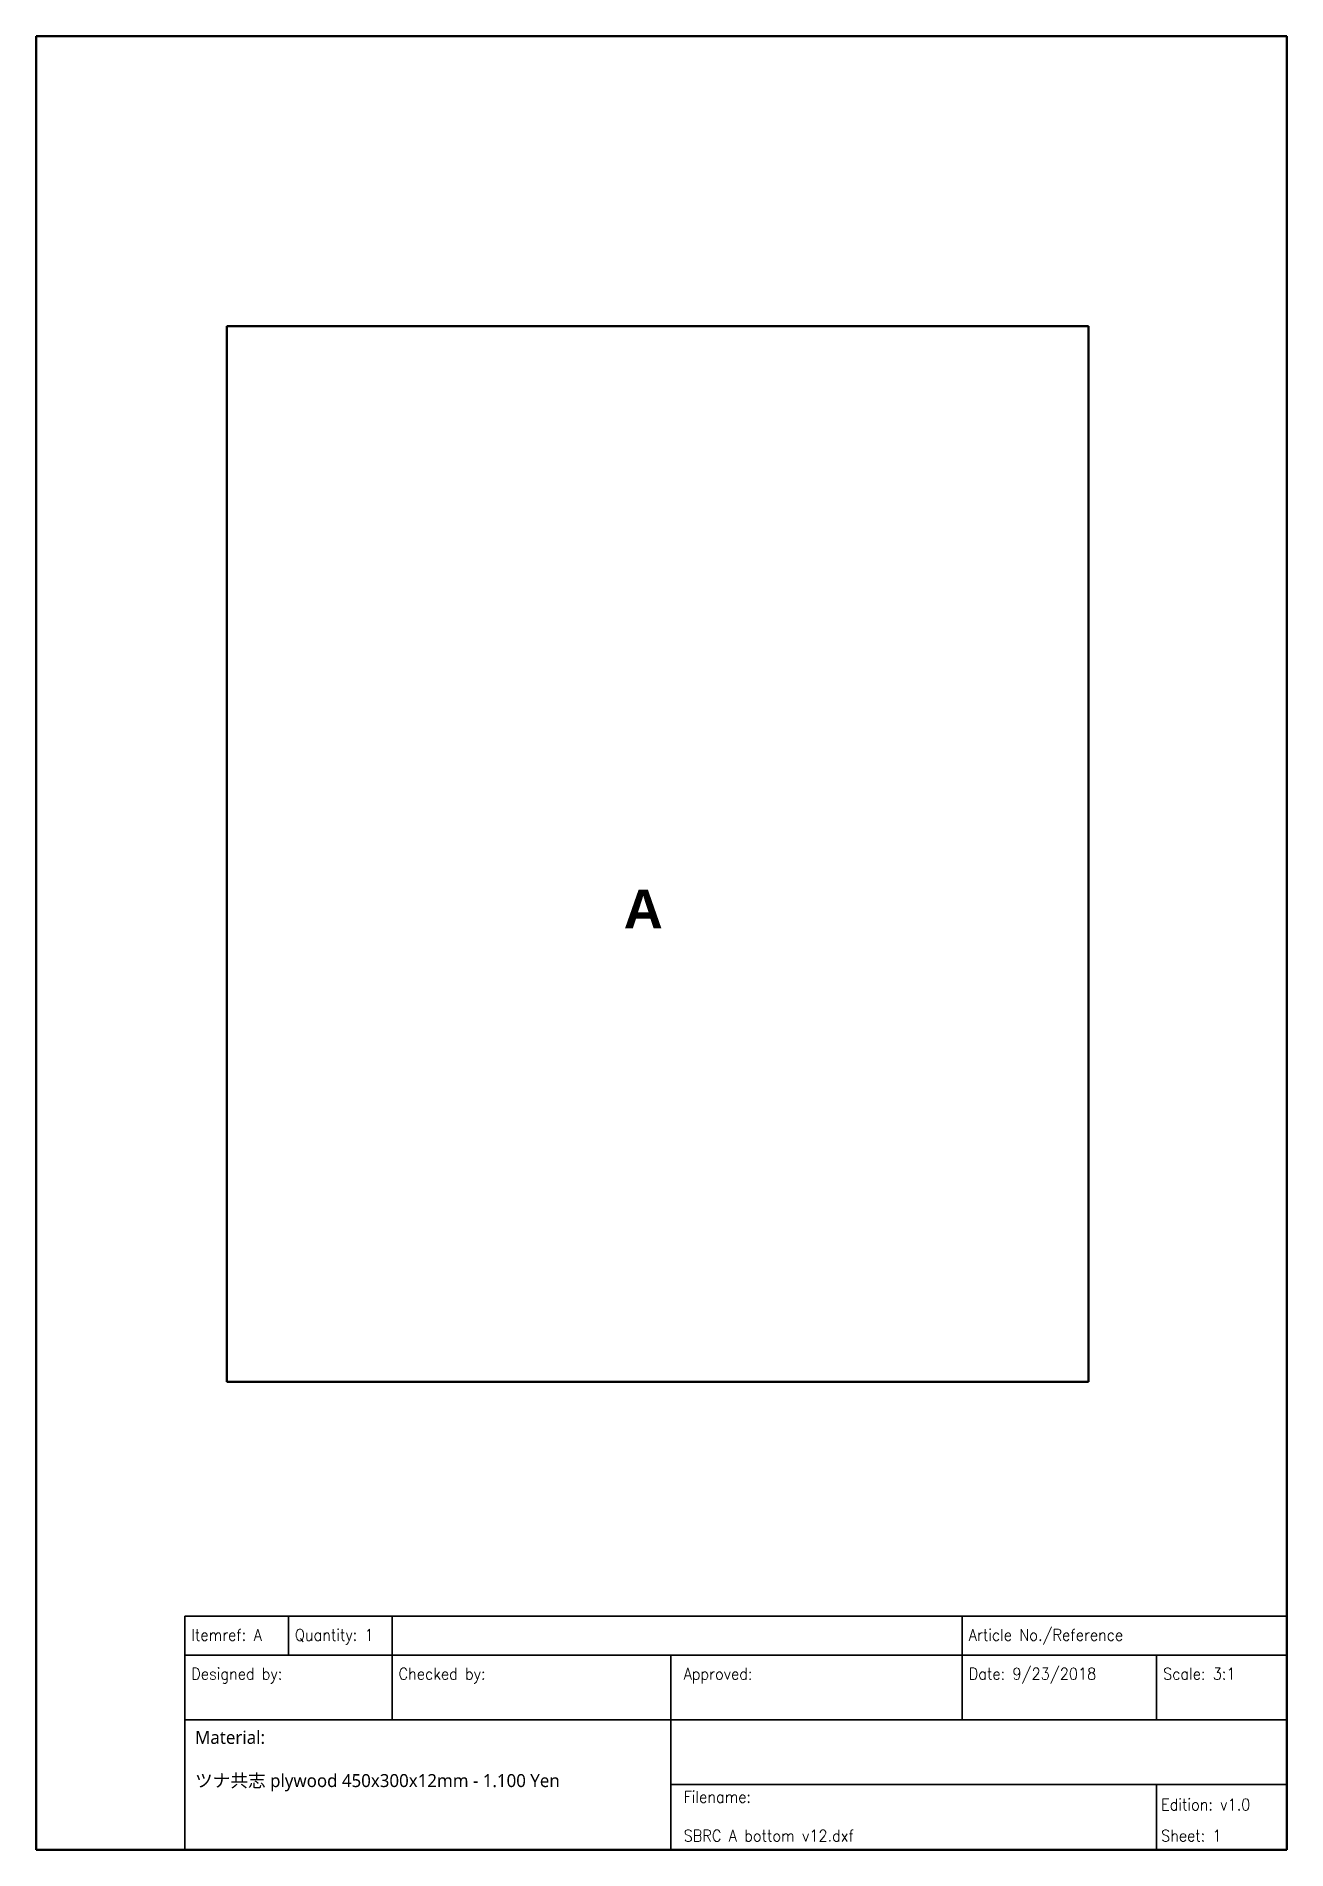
# Model space of a CAD drawing. Header units: millimetres. Extents: x -104 to 89, y -157 to 123.
import ezdxf

# ---------------------------------------------------------------- set-up
doc = ezdxf.new("R2010")
doc.units = ezdxf.units.MM
doc.header["$MEASUREMENT"] = 0
for name, color, linetype, lineweight, true_color in [('0 ... Background', 18, 'Continuous', 35, 0x000000), ('0 ... Frame', 18, 'Continuous', 50, 0x000000), ('0 ... Numbering', 18, 'Continuous', 70, 0x000000), ('Board', 18, 'Continuous', 50, 0x000000)]:
    doc.layers.add(name, color=color, linetype=linetype, lineweight=lineweight, true_color=true_color)
doc.styles.add('textstyle11', font='Standard')
doc.styles.add('textstyle12', font='Standard')
doc.styles.add('textstyle14', font='Standard')
doc.styles.add('textstyle15', font='Standard')
doc.styles.add('textstyle16', font='Standard')
doc.styles.add('textstyle17', font='Standard')
doc.styles.add('textstyle18', font='Standard')
doc.styles.add('textstyle19', font='')
doc.styles.add('textstyle20', font='Standard')
doc.styles.add('textstyle21', font='Standard')
doc.styles.add('textstyle23', font='Standard')
doc.styles.add('textstyle24', font='')
doc.styles.get('textstyle19').set_extended_font_data('Yu Gothic UI')
doc.styles.get('textstyle24').set_extended_font_data('Arial', bold=True)

msp = doc.modelspace()

# ---------------------------------------------------------------- linework, layer by layer
at = {"layer": '0 ... Background', "linetype": 'Continuous'}
for p, q in [((-81.47, -121.18), (88.53, -121.18)), ((-81.47, -127.18), (-81.47, -121.18)), ((-65.47, -127.18), (-65.47, -121.18)), ((-49.47, -127.18), (-49.47, -121.18)), ((38.53, -127.18), (38.53, -121.18)), ((-81.47, -127.18), (88.53, -127.18)), ((-81.47, -157.18), (-81.47, -127.18)), ((-49.47, -137.18), (-49.47, -127.18)), ((-6.47, -137.18), (-6.47, -127.18)), ((38.53, -137.18), (38.53, -127.18)), ((68.53, -137.18), (68.53, -127.18)), ((-81.47, -137.18), (88.53, -137.18)), ((-6.47, -157.18), (-6.47, -137.18)), ((-6.47, -147.18), (88.53, -147.18)), ((68.53, -157.18), (68.53, -147.18)), ((-6.47, -157.18), (-6.47, -152.18))]:
    msp.add_line(p, q, dxfattribs=at)
at = {"layer": '0 ... Frame'}
for p, q in [((-104.39, -157.24), (-104.39, 122.76)), ((88.61, 122.76), (-104.39, 122.76)), ((88.61, -157.24), (88.61, 122.76)), ((-104.39, -157.24), (88.61, -157.24))]:
    msp.add_line(p, q, dxfattribs=at)
at = {"layer": 'Board'}
for p, q in [((-75, -85), (-75, 78)), ((-75, 78), (58, 78)), ((58, 60), (58, 78)), ((58, -85), (58, 60)), ((-75, -85), (58, -85))]:
    msp.add_line(p, q, dxfattribs=at)

# ---------------------------------------------------------------- texts
at = {"layer": '0 ... Background', "linetype": 'Continuous', "lineweight": 25, "width": 100, "attachment_point": 1}
for s, insert, char_height, style in [('Itemref: A', (-80.47, -123.18), 1.8, 'textstyle11'), ('Quantity: 1', (-64.47, -123.18), 1.8, 'textstyle12'), ('Article No./Reference', (39.53, -123.18), 1.8, 'textstyle14'), ('Designed by:', (-80.47, -129.18), 1.8, 'textstyle15'), ('Checked by:', (-48.47, -129.18), 1.8, 'textstyle16'), ('Approved:\\P\\P', (-4.47, -129.18), 1.8, 'textstyle17'), ('Date: 9/23/2018', (39.53, -129.18), 1.8, 'textstyle20'), ('Scale: 3:1', (69.53, -129.18), 1.8, 'textstyle21'), ('Material:\\P\\Pツナ共志 plywood 450x300x12mm - 1.100 Yen', (-79.89, -138.9), 2, 'textstyle19'), ('Filename:\\P\\PSBRC A bottom v12.dxf', (-4.47, -148.18), 1.8, 'textstyle18')]:
    msp.add_mtext(s, dxfattribs=dict(at, insert=insert, char_height=char_height, style=style))
at = {"layer": '0 ... Background', "linetype": 'Continuous', "lineweight": 25, "insert": (69.22, -149.37), "char_height": 1.8, "width": 100, "attachment_point": 1, "line_spacing_factor": 0.8, "style": 'textstyle23'}
msp.add_mtext('Edition: v1.0\\P\\PSheet: 1', dxfattribs=at)
at = {"layer": '0 ... Numbering', "insert": (-13.73, -9), "char_height": 6, "attachment_point": 1, "style": 'textstyle24'}
msp.add_mtext('A', dxfattribs=at)

doc.saveas('drawing.dxf')
